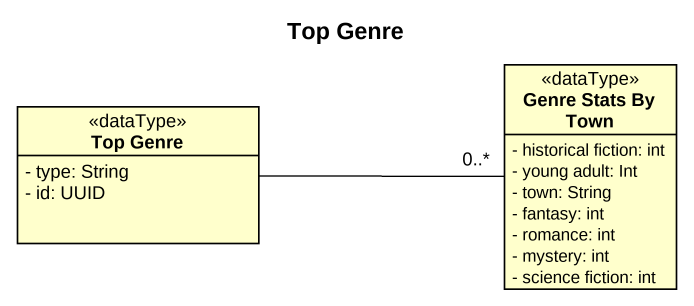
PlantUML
@startuml
title Top Genre
hide circle
hide empty members
skinparam classAttributeIconSize 0
class "Genre Stats By Town" as Genre_Stats_By_Town <<dataType>> {
  - historical fiction: int
  - young adult: Int
  - town: String
  - fantasy: int
  - romance: int
  - mystery: int
  - science fiction: int
}
class "Top Genre" as Top_Genre <<dataType>> {
  - type: String
  - id: UUID
}
Top_Genre -right- "0..*" Genre_Stats_By_Town
@enduml
